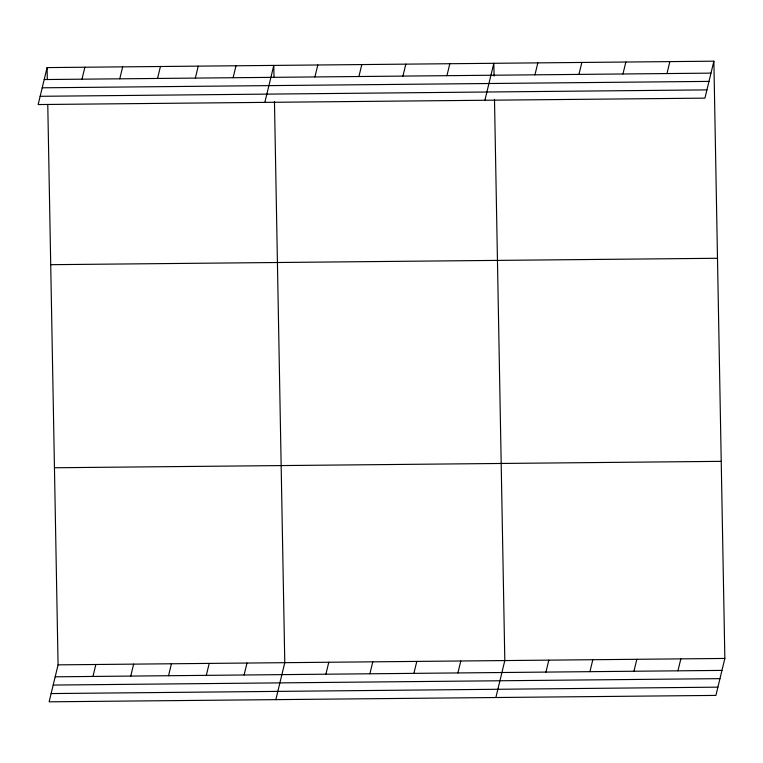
<?xml version="1.0" encoding="UTF-8"?>
<svg xmlns="http://www.w3.org/2000/svg" width="763" height="763" viewBox="0 0 763 763"><rect width="100%" height="100%" fill="white"/><g stroke="black" fill="none" stroke-linecap="round" stroke-linejoin="round"><path stroke-width="1.14" d="M47.096 67.592L38.15 104.55L704.926 98.141L713.872 61.183L47.096 67.592L47.306 79.18M81.984 79.18L84.874 67.23M119.772 78.818L122.662 66.867M157.55 78.455L160.44 66.505M195.338 78.093L198.227 66.143M47.773 104.693L58.074 664.859L49.128 701.817L715.904 695.408L724.85 658.45L713.872 61.183M233.116 77.731L236.015 65.771M92.962 676.447L95.861 664.487M264.856 102.376L273.793 65.408L274.012 77.006M130.75 676.085L133.639 664.125M168.537 675.722L171.427 663.762M314.909 76.949L317.809 64.989M206.315 675.36L209.205 663.4M358.915 76.519L361.815 64.569M244.103 674.997L246.993 663.037M402.921 76.1L405.821 64.14M275.834 699.642L284.78 662.675L274.461 101.355M446.937 75.68L449.827 63.72M325.896 674.206L328.786 662.255M484.886 100.258L493.833 63.3L494.071 76.052M369.902 673.786L372.792 661.826M534.949 74.831L537.839 62.871M413.908 673.367L416.798 661.407M578.955 74.412L581.845 62.452M457.914 672.937L460.804 660.987M622.961 73.982L625.851 62.032M495.874 697.525L504.81 660.558L494.491 99.238M666.967 73.563L669.866 61.603M545.926 672.098L548.816 660.138M589.933 671.669L592.832 659.718M633.939 671.249L636.838 659.289M677.954 670.83L680.844 658.87M44.197 79.543L710.973 73.134M42.203 87.802L708.98 81.393M40.143 96.3L706.92 89.891M50.72 264.685L717.497 258.276M54.45 467.757L721.226 461.348M58.074 664.859L724.85 658.45M55.184 676.81L721.96 670.4M53.181 685.06L719.957 678.65M51.131 693.567L717.907 687.158"/></g></svg>
